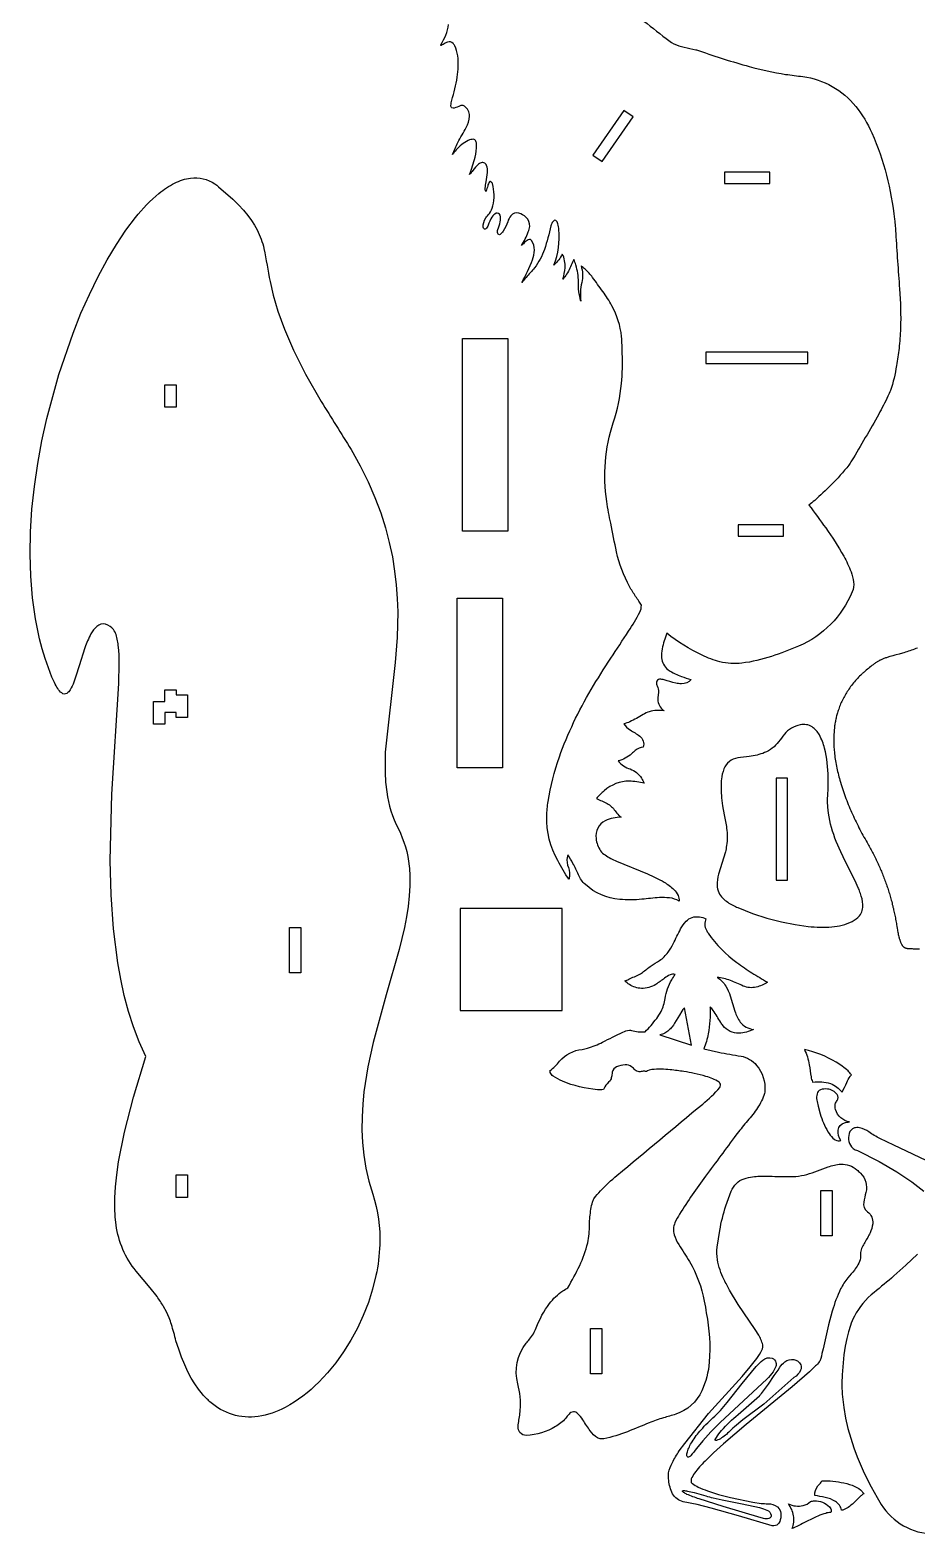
# Model space of a CAD drawing. Extents: x -1292 to 1395, y -799 to 1714.
# Drawn here: x -1292 to -353, y -799 to 794 of the extents above; entities that cross this region are included whole.
import ezdxf

# ---------------------------------------------------------------- set-up
doc = ezdxf.new("R2010")
doc.units = 0
doc.header["$MEASUREMENT"] = 0
doc.layers.get('0').update_dxf_attribs({"linetype": 'CONTINUOUS'})

msp = doc.modelspace()

# ---------------------------------------------------------------- linework, layer by layer
for points in [[(-645.4, 806.3, -0.01128), (-618.4, 785.3, 0.017062), (-612.6, 781.1, 0.072049), (-602.2, 776.9), (-599.2, 776.2, -0.01154), (-587.1, 773.5, -0.018161), (-583.1, 772.3, 0.016245), (-530.4, 755.7, 0.026713), (-491.9, 747.4, 0.00602), (-473.7, 745.1, -0.194929), (-417.7, 713.4, -0.065662), (-400.5, 685.3, -0.076089), (-376.6, 593.9, -0.010793), (-375.3, 579.1, 0.004744), (-371.2, 520.1, -0.024747), (-370.2, 478.2, -0.020341), (-371.8, 457.2, -0.006469), (-374.6, 439, -0.054595), (-380.9, 412.5, -0.023475), (-383.5, 406.4, -0.003522), (-393.3, 387.4, -0.006452), (-422, 338, -0.028451), (-425, 333.5, -0.035399), (-443.8, 312.5, -0.014833), (-461.1, 296.1, -0.01448), (-467.2, 291.1, -0.005387), (-449.4, 266.9, -0.027357), (-430.4, 237.1, -0.036168), (-422.6, 220.5, -0.047841), (-419.9, 209.7, -0.133467), (-421.4, 199.1, -0.195065), (-478.1, 141.7, -0.018121), (-506.9, 130.8, -0.046553), (-538.2, 123.7, -0.084877), (-561.4, 125, -0.046468), (-580.3, 132.1, -0.057491), (-617.7, 155.4, 0.040272), (-622.6, 138.8, 0.059723), (-623.2, 129.4, 0.204024), (-616.6, 117, 0.066166), (-608.8, 112.3, 0.023647), (-602.2, 109.6, 0.004179), (-592, 106.3, -0.221576), (-602.2, 101.9, -0.049112), (-608.2, 102.6, -0.022024), (-620.3, 106, 0.07677), (-625.3, 106.7, 0.368768), (-628.5, 103.6, 0.167601), (-627.8, 99.6, -0.142778), (-626.5, 93.1), (-627.2, 86.8, 0.226834), (-622.6, 75, 0.029904), (-620.4, 73.1, 0.120362), (-636.2, 72.3, 0.054248), (-642.8, 69.3, -0.037779), (-656.8, 61.6, -0.03573), (-663.3, 59.4, 0.108884), (-656.4, 52.9, -0.023328), (-646.3, 46.5, -0.304075), (-642.6, 34.7, 0.172257), (-651, 31.3, 0.015624), (-654.9, 27.6, -0.126166), (-669.2, 20.2, 0.159924), (-656.4, 11.6, -0.169479), (-644.5, 1.9, -0.028036), (-641.5, -3.5, 0.054025), (-657.5, -1.3, 0.187631), (-683.9, -11.5, 0.035356), (-692.2, -19.8, -0.026894), (-680.9, -25, -0.12622), (-672.5, -32.7, 0.023604), (-668.3, -37.5, 0.028182), (-665.9, -39.6, 0.121417), (-682.8, -43.3, 0.316562), (-692.6, -62.1, 0.113865), (-687.7, -75.1, 0.104774), (-683, -79.5, 0.048376), (-670.8, -86.1), (-638.1, -99.6, -0.026788), (-620.6, -108.2, -0.056321), (-610.2, -116, -0.091364), (-605.7, -122.3, -0.117983), (-604.7, -128.4, 0.113696), (-614.8, -125, 0.038488), (-625.5, -124.7, 0.010595), (-644, -126.4, -0.045665), (-667.5, -126.6, -0.160313), (-703.9, -110.9, -0.107795), (-711.2, -100.4, 0.018382), (-717, -88.4, 0.010595), (-722.6, -79.3, 0.14993), (-722.7, -90.3, -0.142811), (-720.7, -101.3, -0.043536), (-721.4, -105.3, -0.009166), (-733.2, -85.5, -0.136722), (-744.7, -38.3, -0.034985), (-743.3, -22.8, -0.047572), (-731.4, 24.3, -0.049129), (-697.7, 95.7, -0.013002), (-676.9, 129, -0.001707), (-658.1, 157.5, 0.028813), (-646.1, 177.8, 0.117585), (-644.6, 185, 0.068926), (-647.3, 189.4, -0.004271), (-654, 199.6, -0.014171), (-657.1, 204.9, -0.067835), (-670.9, 241.6, -0.007492), (-677, 272, -0.011616), (-681.3, 294.9, -0.116005), (-674.3, 378.4, 0.058729), (-665.7, 419.9, 0.034588), (-664.8, 451.7, 0.017223), (-665.6, 469.6, 0.101289), (-675.8, 502.3, 0.039687), (-685.5, 517.4, 0.002555), (-696.3, 532.4, 0.046825), (-704, 541, 0.03239), (-708.5, 544.5, -0.141383), (-707.7, 526.9, 0.095027), (-708.6, 507.3, -0.080435), (-711.2, 527.6, 0.080215), (-714, 545.5, 0.016458), (-716, 551.2, 0.060426), (-717.5, 548.5, -0.049165), (-723.7, 535.8, -0.038745), (-727.6, 530.5, 0.052805), (-725.4, 542.6, 0.133268), (-728.3, 557.1, -0.100181), (-737.1, 545.4, 0.112683), (-731.9, 582.9, 0.025479), (-732.9, 589.1, 0.199166), (-735.3, 592.7, 0.239362), (-736.8, 592.6, 0.162909), (-739.5, 589.5, 0.046713), (-740.4, 586.8, -0.027488), (-747.2, 562, -0.084717), (-757.8, 542.5, -0.01214), (-766.7, 532.2, 0.013043), (-771.3, 526.8, 0.043966), (-759.8, 551.1, 0.067499), (-757.9, 561.1, 0.147675), (-760.8, 571.5, 0.276984), (-763.2, 572.6, 0.14629), (-767.6, 569.9, -0.047142), (-771.5, 566.2, 0.054033), (-764.3, 580.5, 0.049008), (-762.8, 586.3, 0.243874), (-766.8, 596.1, 0.122491), (-774.3, 600.5, 0.284407), (-782.7, 597.7, 0.094414), (-786.1, 591.3, -0.063711), (-790.9, 581.2, -0.08538), (-794.2, 577.9, -0.528978), (-796.7, 578.7, -0.127217), (-796.5, 583, 0.013968), (-794, 591.1, 0.139277), (-794.2, 598.1, 0.379421), (-798.5, 600.2, 0.144681), (-802.8, 596.3, 0.046032), (-806.8, 587.6, -0.116081), (-809.4, 583.7, -0.458736), (-811.5, 584, -0.154243), (-812.1, 585.4, -0.169345), (-809.3, 595.4, -0.029638), (-805.5, 599.9, 0.105602), (-801.8, 608, 0.131829), (-802.3, 631.7, 0.196275), (-804.4, 633.8, 0.314844), (-805.4, 633.4, 0.099362), (-807.3, 629.3, -0.020501), (-808.9, 623.8, -0.135581), (-809.4, 623.4, -0.094612), (-809.9, 627, -0.032815), (-809, 633.4, 0.013265), (-807.6, 643.5, 0.10414), (-808.4, 650.9, 0.461234), (-815.3, 653.4, 0.069383), (-816.9, 652.3, 0.0462), (-823, 645.6, -0.010825), (-826.5, 641.4, 0.028618), (-820.7, 659.6, 0.061215), (-819.1, 672.8, 0.096451), (-819.9, 676.6, 0.077242), (-820.9, 678.1, 0.145762), (-822.3, 678.6, 0.125517), (-827.9, 677.4, 0.097963), (-840.7, 667.3, 0.020473), (-844.6, 662.5, -0.008383), (-838.8, 675.3, -0.008378), (-830, 691.1, 0.123306), (-826.5, 703.2, 0.248359), (-831.9, 713.7, 0.180514), (-835.1, 714.5, 0.104371), (-836.4, 714, -0.014831), (-842.8, 711.7, -0.133821), (-845.2, 711.8, -0.214295), (-846.1, 712.9, -0.096233), (-846.3, 714.5, -0.037845), (-845.3, 719.9, 0.033358), (-839.5, 744.4, 0.066497), (-839, 767.2, 0.080817), (-842.2, 777.6, 0.050035), (-844, 780.2, 0.284757), (-849.7, 781.6, 0.056058), (-852.2, 780.5, 0.006873), (-856.7, 777.9, -0.371157), (-857, 778.1, -0.203127), (-856.9, 778.8, 0.027111), (-851.6, 789.1, 0.082729), (-848.9, 800.1, 0.129258)], [(-336.3, -406.4), (-377.3, -386.9), (-392, -379.8, -0.045664), (-403.6, -372.8, 0.088584), (-413.6, -368.5, 0.119592), (-419.1, -368.7, 0.23556), (-424.6, -374.4, 0.287763), (-420.5, -390.3, 0.136483), (-415.6, -392.7), (-393, -404.1), (-374, -415.2), (-358.3, -425.9), (-345.7, -435.6)], [(-352.4, -502.3), (-364.5, -514), (-377.2, -525.4, -0.004482), (-398.2, -542.9, 0.104118), (-419.1, -568.2, 0.036181), (-423.2, -578), (-425.3, -584.5), (-427.1, -591.8), (-428.7, -599.9), (-430.1, -609), (-432, -630.2, 0.036692), (-431.8, -653.4), (-430.4, -664.8), (-428.5, -676), (-426, -686.9), (-423, -697.4), (-419.7, -707.5), (-416.1, -717), (-408.6, -734.4), (-401.3, -748.9), (-395.1, -760.1), (-390.6, -767.5, 0.253648), (-335.4, -798.7, 0.076419)]]:
    msp.add_lwpolyline(points, format="xyb")
for points in [[(-663.1, 709.2), (-695.9, 661.9), (-686.1, 655), (-653.2, 702.4)], [(-556.6, 643.8), (-556.6, 631.8), (-508.6, 631.8), (-508.6, 643.8)], [(-833.8, 263.6), (-833.8, 467.6), (-785.8, 467.6), (-785.8, 263.6)], [(-576.5, 453.1), (-576.5, 441.1), (-468.5, 441.1), (-468.5, 453.1)], [(-1137.2, 418.7), (-1137.2, 394.7), (-1149.2, 394.7), (-1149.2, 418.7)], [(-542.2, 270.1), (-542.2, 258.1), (-494.2, 258.1), (-494.2, 270.1)], [(-839.7, 12.7), (-839.7, 192.7), (-791.7, 192.7), (-791.7, 12.7)], [(-1149.2, 59.2), (-1161.2, 59.2), (-1161.2, 83.2), (-1149.2, 83.2), (-1149.2, 95.3), (-1137.2, 95.3), (-1137.2, 90), (-1125.2, 90), (-1125.2, 66), (-1137.2, 66), (-1137.2, 71.3), (-1149.2, 71.3)], [(-489.8, 1.9), (-501.8, 1.9), (-501.8, -106.1), (-489.8, -106.1)], [(-728.5, -136.2), (-836.5, -136.2), (-836.5, -244.2), (-728.5, -244.2)], [(-1005.2, -156.3), (-1005.2, -204.3), (-1017.2, -204.3), (-1017.2, -156.3)], [(-625.1, -270.1), (-591.5, -281.1), (-599.1, -241.5), (-599.9, -242.3), (-600.6, -243.2), (-601.9, -245.1), (-604.4, -249.2), (-609.4, -257.8), (-610.7, -259.8), (-612.3, -261.8), (-613.1, -262.7), (-613.9, -263.6), (-614.8, -264.5), (-615.7, -265.3), (-616.7, -266.1), (-617.7, -266.8), (-618.8, -267.5), (-619.9, -268.2), (-621.1, -268.8), (-622.4, -269.3), (-623.7, -269.7)], [(-1125.2, -418.4), (-1125.2, -442.4), (-1137.2, -442.4), (-1137.2, -418.4)], [(-454.6, -435), (-442.6, -435), (-442.6, -483), (-454.6, -483)], [(-686.3, -629.1), (-698.3, -629.1), (-698.3, -581.1), (-686.3, -581.1)]]:
    msp.add_lwpolyline(points, close=True)
for points in [[(-929, -438.7, -0.089177), (-921.6, -492.4, -0.044698), (-925.6, -525.1), (-929.1, -539.5), (-933.6, -553.6), (-939, -567.4), (-945.3, -580.7), (-952.2, -593.5), (-959.9, -605.8), (-968.2, -617.3), (-976.9, -628), (-986.2, -637.9, -0.075071), (-1021.7, -664.7, -0.081965), (-1050.3, -674.3, -0.225067), (-1101.3, -658.7, -0.035881), (-1109.3, -650.6), (-1113.3, -645.5), (-1117.3, -639.8), (-1121.1, -633.6), (-1124.7, -626.9), (-1128.1, -619.5), (-1131.4, -611.6), (-1134.4, -603.1), (-1137.3, -594.1, 0.007965), (-1142.1, -576.8, 0.017613), (-1144.6, -569.9), (-1147.5, -563.6), (-1150.6, -557.8, 0.027289), (-1157.4, -547.3), (-1164.7, -538), (-1179.6, -520.3, -0.138286), (-1200.7, -471.6), (-1201.6, -462.8), (-1202.1, -453.2), (-1202, -442.6), (-1201.3, -431), (-1200, -418.3), (-1198, -404.5), (-1191.8, -373.1), (-1182.4, -336.1), (-1169.3, -293), (-1176.2, -277.6), (-1182.2, -261.7), (-1187.5, -245.2), (-1192, -228.4), (-1195.8, -211.1), (-1199, -193.6), (-1203.6, -157.8), (-1206.1, -121.6), (-1207, -85.4), (-1205.3, -15.2), (-1197.9, 102), (-1197.4, 123.5), (-1197.6, 132.7), (-1198.2, 140.8, 0.054642), (-1200.7, 154, 0.068887), (-1203.4, 159.2, 0.151918), (-1211.8, 164.9, 0.242227), (-1221.1, 162.7, 0.09036), (-1227.4, 154.6, 0.042645), (-1233.7, 140.1), (-1239.8, 120.9, -0.017936), (-1245.5, 103.5, -0.039817), (-1249.2, 95.6, -0.104613), (-1252.8, 91.7, -0.324546), (-1258.3, 92.1, -0.090204), (-1262.4, 96.7, -0.03308), (-1266, 103.1), (-1268.6, 108.9), (-1272.4, 118.7), (-1275.8, 128.6), (-1278.9, 138.8), (-1281.7, 149.3), (-1286.1, 170.8), (-1289.2, 193), (-1291.1, 215.8), (-1291.8, 239.2), (-1291.3, 262.9), (-1289.8, 286.9), (-1287.2, 311), (-1283.7, 335.1), (-1279.3, 359.1), (-1274.1, 382.9), (-1261.5, 429.3), (-1246.3, 473.4), (-1237.9, 494.3), (-1229, 514.3), (-1219.8, 533.2), (-1210.2, 550.9), (-1200.4, 567.3), (-1190.3, 582.3), (-1180.1, 595.8, -0.051933), (-1155.3, 621.3, -0.050495), (-1138.9, 632.2, -0.079989), (-1121.8, 637.6, -0.179391), (-1096.3, 631.5, -0.030736), (-1092.2, 628.4), (-1077.3, 615.2), (-1071.1, 609.2), (-1065.8, 603.4), (-1061.3, 598), (-1057.4, 592.7), (-1054.1, 587.6), (-1051.3, 582.6, -0.05989), (-1044.2, 562.8, -0.001284), (-1037.7, 528), (-1034.3, 513.4), (-1029.5, 496.7), (-1022.5, 477.5), (-1013, 455.4), (-1000.2, 429.9), (-983.6, 400.7, -0.001794), (-951.9, 349.9), (-942.3, 332.6), (-933.9, 315.8), (-926.7, 299.2), (-920.6, 283), (-915.6, 267.1), (-911.5, 251.5), (-908.2, 236.2), (-905.8, 221.2), (-904.1, 206.6), (-903.1, 192.2), (-902.6, 178.1), (-903.2, 150.8), (-905.1, 124.5), (-915.7, 29.5), (-916, 18.7), (-916, 8), (-915.4, -2.4), (-914.2, -12.7, 0.083188), (-901.9, -51.7, -0.08967), (-890.4, -91.2, -0.018402), (-889.7, -101.5), (-889.6, -112.1), (-890.3, -122.9), (-891.5, -133.9), (-893.2, -145), (-895.4, -156.4), (-901, -179.5), (-914.7, -227.7), (-928.5, -278.1), (-934.2, -304), (-938.3, -330.4), (-939.6, -343.6), (-940.3, -357), (-940.4, -370.5), (-939.8, -384), (-938.4, -397.6), (-936.2, -411.3), (-933.1, -425)], [(-476.4, 58.3, 0.184786), (-493.2, 48.4, 0.011262), (-499.3, 40.3, -0.136433), (-514.2, 28.9, -0.06075), (-530.4, 24.7, -0.002184), (-542.5, 23.4, 0.268235), (-557.2, 11.6, 0.072196), (-559.8, 0.7, 0.020413), (-560.2, -5), (-560.2, -11.6), (-559.6, -19), (-558.6, -27.4), (-557.1, -36.8, -0.008958), (-554.3, -51.2, -0.07392), (-554.4, -69.6, -0.02065), (-555.7, -76.3), (-562.8, -99.8, 0.078559), (-564.5, -111.7, 0.192808), (-558.3, -125.4, 0.075293), (-547.6, -132.8, 0.019184), (-542.4, -135.3), (-527.1, -141.4), (-511.7, -146.4), (-496.4, -150.4), (-481.8, -153.3), (-467.9, -155.2, 0.044516), (-443.1, -155.7, 0.088796), (-421.3, -149.9, 0.107005), (-413.6, -143.8, 0.18863), (-410.1, -132, 0.071915), (-412.7, -120.2, 0.017445), (-414.7, -114.9), (-418.7, -106.2), (-428.4, -86.9), (-433.5, -76.3), (-438.2, -65.2, -0.059156), (-446.5, -35.3), (-447.2, -29), (-447.4, -22.7), (-447.4, -19.4, 0.016781), (-446.8, 2.5, 0.054484), (-450.6, 33.6, 0.057389), (-456.1, 47.7, 0.122294), (-463.8, 56.2, 0.205522)], [(-640.7, -266.9, 0.0325), (-628.4, -252.7, 0.031908), (-623.7, -245.3, 0.083001), (-619.5, -231.6, -0.090768), (-612.4, -211.7, -0.010663), (-608.9, -206, 0.186701), (-614.2, -206.5, 0.059641), (-620, -210.1, -0.013769), (-629.4, -216.6, -0.147476), (-644.6, -220.9, -0.135577), (-657.1, -216.7, -0.04776), (-662.1, -212.8, 0.105848), (-657.9, -211.2, -0.078669), (-651.9, -208.5, 0.064526), (-643.4, -203.9, 0.006824), (-634.3, -196.9, -0.03046), (-625.3, -191.3, 0.090587), (-616.3, -182.4, 0.036873), (-610.9, -173.6, -0.005942), (-603, -157.7, -0.061372), (-597.3, -149.7, -0.249267), (-583.2, -145.1, -0.059336), (-576.2, -147.1, 0.240993), (-575.8, -159.1, 0.035307), (-573.8, -162.4, 0.083912), (-543.4, -193.5, 0.019213), (-527.5, -204.4, 0.007218), (-511.1, -214.3, -0.073513), (-523, -219.5, -0.160303), (-536.8, -218.3, 0.016203), (-550.3, -212.5, 0.061135), (-564.4, -209.2, -0.120618), (-555.2, -218.5, -0.05811), (-550.5, -228.8), (-545.6, -245, 0.08646), (-539.9, -256.6, 0.205504), (-525.9, -264.2, -0.102127), (-541.3, -268.4, -0.235379), (-558.1, -260.3, -0.029493), (-560.6, -256.8, 0.006394), (-568.5, -244.2, 0.055007), (-571.9, -240.4, -0.053193), (-573.8, -268.9, -0.053835), (-578.6, -284.7), (-563, -288.4, 0.011785), (-539.1, -292.6, -0.183663), (-522.6, -302.4, -0.193542), (-513.8, -329.7, -0.057412), (-514.8, -334.2, -0.065972), (-522.8, -349.2, -0.026135), (-533.5, -362.8, 0.014725), (-544.5, -376.2, -0.003015), (-576.6, -419.6, 0.017387), (-604.1, -459.8, 0.029929), (-609.1, -469.1, 0.177436), (-609.8, -481.7, 0.063398), (-605.1, -492.2, -0.002923), (-593.8, -510.1, -0.092151), (-578, -552.3, -0.012356), (-575.9, -564.6, -0.066533), (-572.7, -616.6, -0.087066), (-580.6, -647.1, -0.206426), (-608.2, -671.9, -0.013908), (-621.2, -675.7, 0.018062), (-636.3, -681, 0.001258), (-659.3, -690.4, -0.044483), (-684.5, -697.9, -0.100505), (-689.3, -697.7, -0.064276), (-691.1, -696.9, -0.100724), (-698.7, -689.6, -0.01184), (-706.6, -677.8, 0.050894), (-711.8, -671.4, 0.456846), (-721.2, -671.7, 0.015156), (-724.7, -676.2, -0.082554), (-735.5, -685, -0.119058), (-766.3, -694.4, -0.213104), (-773.1, -691.4, -0.118388), (-774.6, -688.4, -0.102458), (-774.7, -681.5, 0.011231), (-772.8, -667.6, 0.09438), (-775.5, -639.7, -0.231701), (-766.5, -596.6, -0.024524), (-762.9, -592.3, 0.076458), (-755.9, -580.4, -0.066482), (-742, -554.7, -0.078734), (-727.7, -541.2, -0.030037), (-722.3, -538, 0.010342), (-709.9, -514.5, 0.053653), (-701.4, -490.4, 0.055335), (-699.6, -471.3, -0.030321), (-698, -454.7, -0.022027), (-696.4, -447.2, -0.082411), (-694.8, -443.6, -0.045047), (-687.9, -435.3, -0.026866), (-670.4, -418.9, -0.001439), (-579.7, -343.4, 0.043849), (-561.6, -325.8, 0.296254), (-561.4, -321.1, 0.098715), (-562.4, -320.1, 0.076254), (-576.2, -314, 0.025977), (-588.7, -310.9, 0.007382), (-599.5, -308.9, 0.00546), (-614, -307, 0.048038), (-633.5, -306.8, 0.104733), (-639.3, -309, 0.135192), (-642.6, -308.6, -0.060597), (-647, -309.1, -0.14363), (-651.2, -307.3, 0.028602), (-655.1, -303.8, 0.182293), (-661.7, -301.9, 0.086261), (-670.9, -304, 0.244605), (-675.4, -309.4, 0.02538), (-675.7, -312.5, 0.018589), (-676.7, -316.7, -0.120565), (-677.8, -318.7, 0.050217), (-683.4, -325.2, 0.038811), (-684.8, -327.8, -0.083061), (-691.1, -328.2, -0.077299), (-728.2, -319.1, -0.047344), (-737.9, -313.8, -0.136154), (-741, -309.9, -0.075721), (-741.4, -308.1, 0.054625), (-731.1, -297.9, -0.199057), (-707.2, -285.5, 0.043805), (-701.5, -284.2, 0.039331), (-685.7, -277.8, -0.002529), (-664.3, -267.2, -0.087864), (-657.3, -265.2, -0.069279), (-655, -265.4, 0.070998)], [(-432.1, -330.8, 0.01801), (-427.1, -320.4, -0.051539), (-423.7, -314.2, -0.026735), (-422.3, -312.4, 0.080749), (-425.8, -308.2, 0.053021), (-438.4, -299, 0.077448), (-472, -285.6, -0.072772), (-466.9, -301.7, -0.005441), (-465, -314.5, 0.087259), (-463.3, -319.7), (-463, -320.3, -0.137519), (-444.5, -321.7, -0.15079)], [(-424.2, -362.3, -0.282001), (-439.1, -349.2, -0.12103), (-439.3, -343.4, -0.123318), (-437.2, -339.7, 0.312832), (-437.4, -333.2, 0.217991), (-447.6, -327.5, 0.11224), (-454.9, -328.1, 0.247672), (-458.6, -332.6, 0.124262), (-458.8, -339.1, 0.0196), (-457.5, -345.5), (-455.2, -353.6, 0.055723), (-447.1, -372.6, 0.064573), (-441.8, -379.4, 0.14634), (-436.3, -382.2, 0.099414), (-433.4, -381.9, -0.169235), (-436.2, -370.9, -0.294337), (-429.7, -363.2, -0.073755)], [(-412.7, -416.5, -0.26586), (-406.9, -437, 0.021311), (-409.2, -447.3, 0.276009), (-405.1, -457.4, -0.268486), (-399.7, -470.1, -0.082861), (-402.5, -479.9, -0.019192), (-405, -484.8, 0.008686), (-410.8, -494.9, 0.104561), (-412.6, -500.6), (-412.7, -506.2, -0.106819), (-415.4, -513.7, -0.034856), (-419.1, -519.2, -0.015525), (-426.1, -527.4, 0.059391), (-433.6, -539.2, 0.04266), (-442.5, -562.7), (-446.4, -577.1), (-452.2, -602.5, -0.010288), (-454.7, -612.9, -0.082526), (-456.3, -616.5, -0.029834), (-460.1, -620.8), (-466.5, -627), (-485, -642.9), (-533.6, -682.8), (-557.5, -703.2), (-568.1, -712.8), (-577.2, -721.6, 0.037445), (-588.4, -734.4, 0.061172), (-591.7, -740.5, 0.165611), (-591.8, -744.1, 0.158846), (-590.6, -745.4, 0.050206), (-584.4, -749, 0.026484), (-574.6, -753), (-562.8, -756.8), (-550.2, -760.1), (-526.6, -764.9), (-517.7, -766.3, 0.031496), (-510.5, -766.7, -0.162627), (-500.6, -770.1, -0.261042), (-496.8, -779.8, -0.112378), (-499, -787.3, -0.248674), (-504.2, -790.1, -0.036552), (-506.2, -790), (-541.6, -779.4), (-570.8, -771.3), (-585.6, -767.7, 0.001801), (-600.3, -764.6, -0.215188), (-611.5, -756.1, -0.103153), (-615.6, -742.1, -0.040966), (-615.8, -734, -0.061143), (-611.8, -723.2, -0.039172), (-604.5, -710.8), (-598.7, -702.8), (-573.6, -671.3), (-537.8, -632.1), (-529.3, -621.8), (-522.4, -612.7, 0.035774), (-517, -604.1, 0.059969), (-516, -601.1, 0.112814), (-516.9, -595.5, 0.03101), (-519.2, -590.2, 0.018847), (-524, -582.1), (-542, -555.5), (-551.3, -540.4, -0.013219), (-557.1, -529.4, -0.064033), (-564.1, -508.2, -0.074102), (-564.3, -494.9), (-561.5, -477.2, -0.040438), (-555.1, -451.2), (-549.4, -435.6, -0.225323), (-535.7, -422.4, -0.054648), (-526.8, -420.3, -0.024885), (-519.3, -419.7), (-508.8, -419.7, 0.010942), (-487.2, -420.2, 0.086071), (-463.6, -416.1), (-446.9, -409.9, -0.074679), (-433.4, -407, -0.184506), (-416.5, -413, -0.032863)], [(-502.1, -617.1, -0.16096), (-502.4, -621.5, -0.07264), (-505.2, -626.9, -0.045492), (-511.7, -634.7), (-516.8, -639.5), (-561.2, -680.6), (-571.2, -690.7), (-579.7, -700.1), (-586.4, -708.1, -0.010041), (-592.1, -715.7, -0.153618), (-594.7, -717.4, -0.206313), (-595.8, -717.1, -0.206313), (-596.3, -716.1, -0.119733), (-595.9, -711.9, -0.073306), (-590.9, -701.1, -0.041079), (-581.4, -688.5, -0.034169), (-566.9, -673.9, 0.028633), (-560.9, -667.8), (-553.7, -659.4), (-537.8, -639.5), (-522.9, -621.5, -0.032819), (-515.9, -614.5, -0.244331), (-506.2, -612.5, -0.245304)], [(-479.3, -615.5, -0.381833), (-476, -625.2, -0.158879), (-483.1, -632.9), (-514.9, -661.3), (-537, -677.8), (-546.1, -685.3, 0.038485), (-552.1, -691, -0.080643), (-562.4, -698.6, -0.020855), (-564.9, -699.7, -0.126077), (-566, -699.6, -0.20955), (-566.4, -699.2, -0.20955), (-566.3, -698.6, -0.069874), (-565.2, -696.5, -0.035749), (-559.7, -689.3, -0.047537), (-542.2, -672.2, 0.001155), (-519.6, -652.3, 0.02813), (-517.5, -650), (-514.2, -645.8, 0.005555), (-497.9, -622.1, -0.086032), (-492.8, -616.4, -0.202627), (-483.2, -614, -0.093138)], [(-460.9, -758.1, -0.220118), (-457.6, -747.8, 0.028576), (-454.1, -743.7, 0.036621), (-453.4, -742.4, -0.055541), (-430.2, -744.6, -0.046562), (-418.5, -748.3, -0.10141), (-410.9, -753.7, -0.057996), (-409.2, -756.2, 0.050463), (-412.3, -758.5, 0.011031), (-419.8, -765.8, -0.03254), (-425.7, -770.7, -0.081093), (-431.4, -773.4, -0.028526), (-432.6, -773.7, 0.20922), (-439.2, -764.3, 0.088731), (-450.1, -760, 0.014887)], [(-576.5, -758.4, 0.017265), (-568.6, -760.5), (-559.1, -762.5), (-538, -766.7), (-519.4, -770.8, -0.036079), (-511.6, -773.4, -0.231232), (-507.1, -778.7, -0.400974), (-509.5, -782.3, -0.127898), (-515.3, -782.4, -0.026877), (-517.7, -781.8), (-558.1, -769.7), (-583.4, -761.6, -0.020228), (-596.4, -756.8, -0.045493), (-599.9, -754.7, -0.017087), (-600.9, -753.7, -0.248067), (-601, -753.2, -0.248067), (-600.6, -752.9, -0.14553), (-599.9, -752.8, -0.060176), (-595.6, -753.3, -0.018401), (-588.7, -754.8)], [(-489, -766.9, 0.166913), (-473.3, -768.7, 0.119951), (-465.4, -764.5, -0.105753), (-461.5, -763.6, -0.221222), (-445.4, -770, -0.189197), (-443.7, -774.2, -0.096622), (-444.1, -776.1, 0.091601), (-449.4, -776.9, 0.036072), (-457.6, -779.8, 0.016142), (-465.8, -783.6, -0.003768), (-481.9, -791.7, -0.03583), (-484.8, -792.9, 0.139533), (-483.5, -779.4, 0.124938)]]:
    msp.add_lwpolyline(points, format="xyb", close=True)
msp.add_lwpolyline([(-352.4, 139.7), (-353.9, 139.1), (-355.5, 138.5), (-357.1, 137.9), (-358.7, 137.3), (-360.2, 136.8), (-361.8, 136.3), (-363.4, 135.8), (-365, 135.3), (-366.6, 134.8), (-368.2, 134.3), (-371.5, 133.4), (-374.7, 132.5), (-376.4, 132), (-378.2, 131.5), (-379.9, 131.1), (-381.7, 130.6), (-382.6, 130.3), (-383.4, 130.1), (-384.3, 129.8), (-385.2, 129.5), (-386, 129.3), (-386.9, 129), (-387.8, 128.6), (-388.6, 128.3), (-389.3, 128), (-390, 127.7), (-390.7, 127.4), (-391.4, 127), (-392.1, 126.7), (-392.8, 126.3), (-393.4, 125.9), (-394.1, 125.5), (-394.8, 125.1), (-395.4, 124.7), (-396.1, 124.3), (-396.7, 123.9), (-397.4, 123.4), (-398, 123), (-398.6, 122.5), (-399.3, 122.1), (-399.9, 121.6), (-400.5, 121.1), (-401.7, 120.2), (-402.9, 119.2), (-404.1, 118.2), (-405.3, 117.2), (-406.5, 116.2), (-408.8, 114.2), (-409.5, 113.7), (-410.1, 113.2), (-410.7, 112.6), (-411.2, 112.1), (-412.4, 111), (-413.6, 109.9), (-414.7, 108.7), (-415.8, 107.5), (-416.9, 106.4), (-418, 105.2), (-419.1, 103.9), (-420.1, 102.7), (-421.1, 101.4), (-422.1, 100.2), (-423.1, 98.9), (-424, 97.6), (-424.9, 96.3), (-425.8, 94.9), (-426.6, 93.7), (-427.4, 92.4), (-428.2, 91.1), (-429, 89.8), (-429.7, 88.5), (-430.4, 87.2), (-431.1, 85.9), (-431.7, 84.6), (-432.4, 83.2), (-433, 81.9), (-433.6, 80.5), (-434.2, 79.1), (-434.7, 77.7), (-435.2, 76.3), (-435.7, 74.9), (-436.2, 73.5), (-436.6, 72.4), (-436.9, 71.2), (-437.2, 70.1), (-437.6, 68.9), (-437.9, 67.8), (-438.2, 66.6), (-438.4, 65.4), (-438.7, 64.3), (-439, 63.1), (-439.2, 61.9), (-439.4, 60.7), (-439.6, 59.5), (-439.8, 58.4), (-440, 57.2), (-440.1, 56), (-440.2, 54.8), (-440.4, 53.2), (-440.5, 51.7), (-440.6, 50.1), (-440.7, 48.5), (-440.8, 46.9), (-440.9, 45.4), (-440.9, 43.8), (-440.9, 42.2), (-440.9, 40.6), (-440.9, 39.1), (-440.9, 37.5), (-440.8, 35.9), (-440.7, 34.3), (-440.6, 32.8), (-440.5, 31.2), (-440.3, 29.6), (-440.1, 27.7), (-439.9, 25.8), (-439.6, 23.9), (-439.3, 22), (-439, 20.1), (-438.7, 18.3), (-438.4, 16.4), (-438, 14.5), (-437.7, 12.6), (-437.3, 10.7), (-436.8, 8.9), (-436.4, 7), (-435.9, 5.2), (-435.5, 3.3), (-435, 1.5), (-434.4, -0.4), (-433.8, -2.5), (-433.1, -4.7), (-432.4, -6.9), (-431.7, -9), (-431, -11.1), (-430.3, -13.3), (-429.5, -15.4), (-428.8, -17.5), (-428, -19.6), (-427.2, -21.7), (-426.3, -23.9), (-425.5, -25.9), (-424.7, -28), (-423.8, -30.1), (-422.9, -32.2), (-422, -34.3), (-421.1, -36.3), (-420.1, -38.4), (-419.2, -40.4), (-418.2, -42.5), (-417.2, -44.5), (-416.3, -46.5), (-415.2, -48.6), (-414.2, -50.6), (-413.2, -52.6), (-412.1, -54.6), (-411.1, -56.6), (-410, -58.6), (-408.9, -60.5), (-407.8, -62.5), (-406.7, -64.5), (-405.6, -66.4), (-404.8, -67.7), (-404.1, -69), (-403.4, -70.3), (-402.6, -71.6), (-401.9, -72.9), (-401.2, -74.2), (-400.5, -75.5), (-399.9, -76.8), (-399.2, -78.1), (-398.5, -79.4), (-397.8, -80.7), (-397.2, -82.1), (-396.5, -83.4), (-395.9, -84.7), (-395.3, -86), (-394.6, -87.4), (-394, -88.7), (-393.4, -90.1), (-392.8, -91.4), (-392.2, -92.8), (-391.6, -94.1), (-391.1, -95.5), (-390.5, -96.8), (-389.9, -98.2), (-389.4, -99.6), (-388.8, -100.9), (-388.3, -102.3), (-387.8, -103.7), (-387.2, -105.1), (-386.7, -106.4), (-386.2, -107.8), (-385.7, -109.2), (-385.2, -110.6), (-384.7, -112), (-384.3, -113.4), (-383.8, -114.8), (-383.4, -116.2), (-382.9, -117.6), (-382.5, -119), (-382, -120.4), (-381.6, -121.8), (-381.2, -123.2), (-380.8, -124.7), (-380.4, -126.1), (-380, -127.5), (-379.6, -128.9), (-379.2, -130.4), (-378.9, -131.8), (-378.5, -133.2), (-378.2, -134.7), (-377.8, -136.1), (-377.5, -137.5), (-377.2, -139), (-376.8, -140.4), (-376.5, -141.9), (-376.2, -143.3), (-375.9, -144.7), (-375.7, -146.2), (-375.4, -147.6), (-375.1, -149.1), (-374.9, -150.6), (-374.6, -152), (-374.4, -153.5), (-374.1, -154.9), (-373.7, -157.4), (-373.5, -158.7), (-373.3, -159.9), (-373.1, -161.1), (-372.8, -162.4), (-372.6, -163.6), (-372.3, -164.8), (-372, -166.1), (-371.7, -167.3), (-371.5, -167.9), (-371.3, -168.5), (-371.1, -169.1), (-370.9, -169.7), (-370.7, -170.3), (-370.5, -170.8), (-370.3, -171.4), (-370.1, -172), (-369.8, -172.6), (-369.6, -173.2), (-369.3, -173.8), (-369, -174.3), (-368.9, -174.6), (-368.8, -174.8), (-368.7, -175), (-368.5, -175.2), (-368.4, -175.4), (-368.2, -175.6), (-368.1, -175.8), (-367.9, -176), (-367.7, -176.2), (-367.5, -176.4), (-367.3, -176.6), (-367.1, -176.7), (-366.9, -176.9), (-366.7, -177), (-366.5, -177.2), (-366.3, -177.3), (-366, -177.4), (-365.8, -177.6), (-365.6, -177.7), (-365.4, -177.8), (-365.1, -177.9), (-364.9, -178), (-364.6, -178.1), (-364.4, -178.1), (-364.1, -178.2), (-363.9, -178.3), (-363.6, -178.3), (-363.4, -178.3), (-363.1, -178.4), (-362.8, -178.4), (-362.6, -178.4), (-362.3, -178.4), (-361.8, -178.4), (-361.2, -178.5), (-360.1, -178.5), (-359, -178.6), (-357.9, -178.7), (-356.8, -178.8), (-355.7, -178.9), (-355.1, -178.9), (-354.6, -178.9), (-354, -179), (-353.5, -179), (-350, -179)])

doc.saveas('drawing.dxf')
